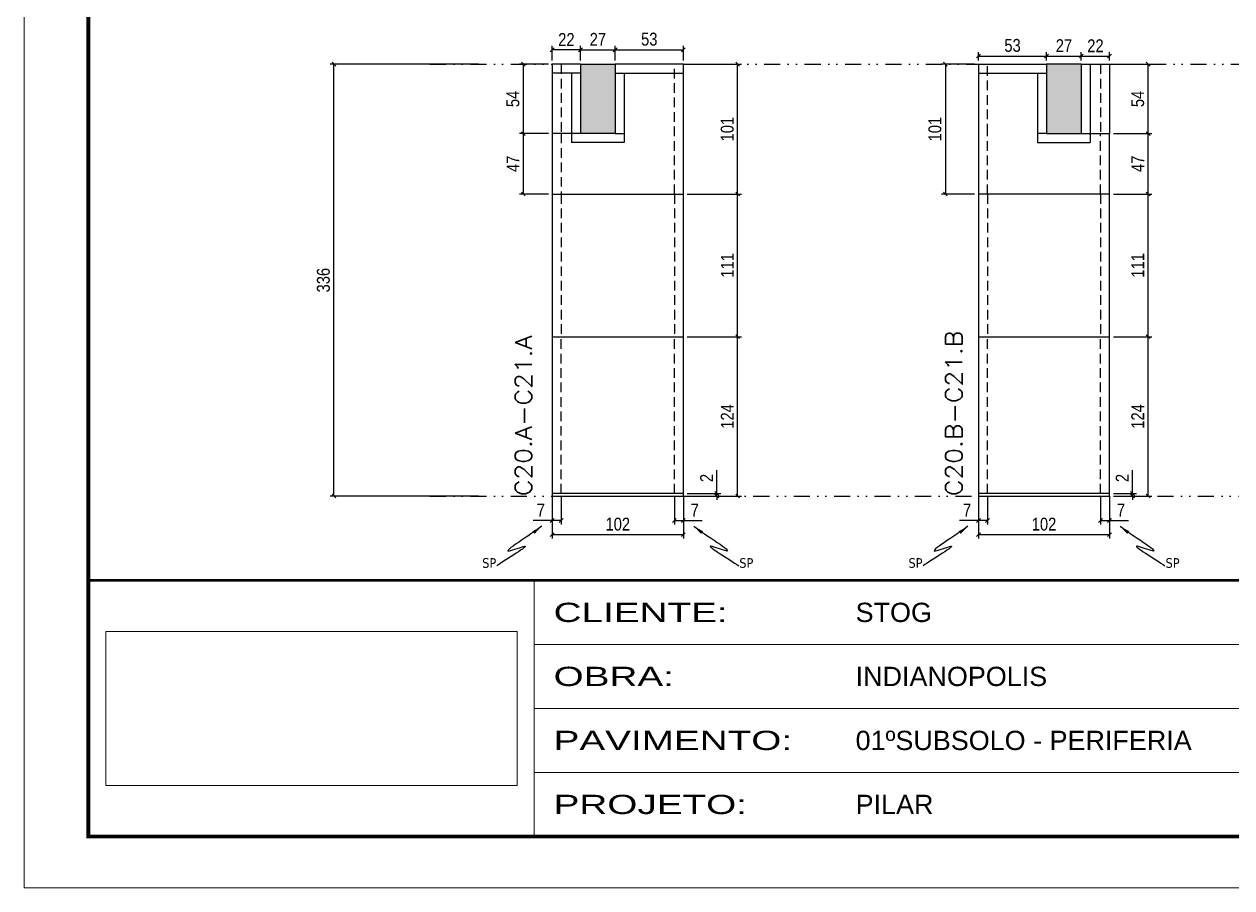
# Model space of a CAD drawing. Extents: x 71 to 6311, y -2991 to 2643.
# Drawn here: x 71 to 1011, y -1841 to -1169 of the extents above; entities that cross this region are included whole.
import ezdxf
from ezdxf.enums import TextEntityAlignment as Align

# ---------------------------------------------------------------- set-up
doc = ezdxf.new("R2010")
doc.units = 0
for name, pattern in [('CONTINUO', [0]), ('DIVIDE2', [0.625, 0.25, -0.125, 0, -0.125, 0, -0.125]), ('HIDDEN', [0.375, 0.25, -0.125])]:
    doc.linetypes.add(name, pattern=pattern)
for name, color, linetype in [('00 - FELIPE', 2, 'Continuous'), ('COTA', 241, 'Continuous'), ('Nível', 160, 'Continuous'), ('Painéis', 200, 'Continuous'), ('SARR_2.2x7', 40, 'Continuous'), ('TEXTO', 3, 'Continuous')]:
    doc.layers.add(name, color=color, linetype=linetype)
doc.layers.add('Folhas', color=255, linetype='Continuous', lineweight=9)
doc.layers.add('Texto Seção', color=7, linetype='Continuous', lineweight=15)
doc.styles.add('ARIAL', font='arial.ttf')
doc.styles.add('COTA TECNICA', font='techl___.ttf', dxfattribs={"height": 10})
doc.styles.add('COTA TECNICA-50', font='techl___.ttf', dxfattribs={"height": 10})
doc.styles.add('REGUA-120', font='ROMANS.shx', dxfattribs={"height": 15})
doc.styles.get("Standard").update_dxf_attribs({"font": 'arial.ttf'})
doc.styles.add('Tecnologia', font='')
doc.styles.get('Tecnologia').set_extended_font_data('Forgotten Futurist')
doc.dimstyles.new('COTA PAINEL-50', dxfattribs={"dimtxt": 10, "dimasz": 3, "dimexe": 3, "dimexo": 3, "dimgap": 3, "dimtad": 1, "dimdec": 1, "dimzin": 9, "dimdsep": 46, "dimtxsty": 'COTA TECNICA-50', "dimblk1": 'OBLIQUE', "dimblk2": 'OBLIQUE', "dimsah": 1, "dimcen": 0.9, "dimclrd": 4, "dimclre": 4, "dimclrt": 240, "dimadec": 1, "dimazin": 3, "dimtfac": 1, "dimtdec": 1, "dimtmove": 0, "dimatfit": 3, "dimfxl": 1, "dimtolj": 1, "dimtzin": 12, "dimarcsym": 0})
doc.dimstyles.new('PAINEL', dxfattribs={"dimtxt": 10, "dimasz": 3, "dimexe": 3, "dimexo": 3, "dimgap": 3, "dimtad": 1, "dimdec": 1, "dimzin": 12, "dimdsep": 46, "dimtxsty": 'COTA TECNICA', "dimblk1": 'OBLIQUE', "dimblk2": 'OBLIQUE', "dimsah": 1, "dimcen": 0.9, "dimclrd": 4, "dimclre": 4, "dimclrt": 240, "dimadec": 1, "dimazin": 3, "dimtfac": 1, "dimtdec": 1, "dimtmove": 0, "dimatfit": 3, "dimfxl": 1, "dimtolj": 1, "dimtzin": 12, "dimarcsym": 0})
doc.dimstyles.new('PAINEL-NOVA', dxfattribs={"dimtxt": 10, "dimasz": 3, "dimexe": 3, "dimexo": 3, "dimgap": 3, "dimtad": 1, "dimdec": 1, "dimzin": 12, "dimdsep": 46, "dimtxsty": 'COTA TECNICA', "dimblk1": 'OBLIQUE', "dimblk2": 'OBLIQUE', "dimsah": 1, "dimcen": 0.9, "dimclrd": 4, "dimclre": 4, "dimclrt": 240, "dimadec": 1, "dimazin": 3, "dimtfac": 1, "dimtdec": 1, "dimtix": 1, "dimtmove": 0, "dimatfit": 3, "dimfxl": 1, "dimtolj": 1, "dimtzin": 12, "dimarcsym": 0})
doc.dimstyles.get("Standard").update_dxf_attribs({"dimtxt": 0.18, "dimasz": 0.18, "dimexe": 0.18, "dimexo": 0.0625, "dimgap": 0.09, "dimtad": 0, "dimtih": 1, "dimtoh": 1, "dimdec": 4, "dimzin": 0, "dimdsep": 46, "dimtxsty": 'Standard', "dimcen": 0.09, "dimadec": 0, "dimazin": 0, "dimtfac": 1, "dimtdec": 4, "dimtofl": 0, "dimtmove": 0, "dimatfit": 3, "dimfxl": 1, "dimtolj": 1, "dimtzin": 0, "dimarcsym": 0})
picture_1 = doc.add_image_def('image1.jpg', size_in_pixel=(1600, 599))

# ---------------------------------------------------------------- blocks, each defined once
blk = doc.blocks.new('9999999999')
at = {"color": 30, "linetype": 'CONTINUO'}
for p, q in [((396.92, 40), (396.92, 239.24)), ((396.92, 189.43), (1455.46, 189.43)), ((396.92, 139.62), (1455.46, 139.62)), ((396.92, 89.81), (1330.41, 89.81))]:
    blk.add_line(p, q, dxfattribs=at)
at = {"color": 30, "linetype": 'CONTINUO', "const_width": 2}
blk.add_lwpolyline([(1455.46, 97.01), (1455.46, 239.24), (50, 239.24), (50, 40), (1396.18, 40)], dxfattribs=at)
at = {"layer": 'Folhas'}
blk.add_lwpolyline([(0, 0), (1485, 0), (1485, 1050), (0, 1050)], close=True, dxfattribs=at)
at = {"layer": 'Folhas', "color": 30, "const_width": 3}
blk.add_lwpolyline([(1396.18, 1010), (50, 1010), (50, 40), (1396.18, 40)], dxfattribs=at)
at = {"layer": 'TEXTO', "color": 7, "style": 'Tecnologia', "width": 1.5}
for s, p in [('CLIENTE:', (411.92, 214.34)), ('OBRA:', (411.92, 164.53)), ('PAVIMENTO:', (411.92, 114.72)), ('PROJETO:', (411.92, 64.91))]:
    blk.add_text(s, height=15, dxfattribs=at).set_placement(p, align=Align.MIDDLE_LEFT)
at = {"layer": 'TEXTO', "color": 7, "linetype": 'Continuous', "ltscale": 5, "style": 'ARIAL'}
for s, p in [('STOG', (646.92, 214.34)), ('INDIANOPOLIS', (646.92, 164.53)), ('01ºSUBSOLO - PERIFERIA', (646.92, 114.72)), ('PILAR', (646.92, 64.91))]:
    blk.add_text(s, height=15, dxfattribs=at).set_placement(p, align=Align.MIDDLE_LEFT)
image = blk.add_image(picture_1, insert=(63.46, 79.72), size_in_units=(320, 119.8))
image.dxf.flags = 7
blk = doc.blocks.new('_Oblique')
at = {"color": 0, "linetype": 'ByBlock', "lineweight": -2}
blk.add_line((-0.5, -0.5), (0.5, 0.5), dxfattribs=at)
blk = doc.blocks.new('*D220')
at = {"layer": 'COTA', "color": 4, "linetype": 'Continuous', "lineweight": -2, "ltscale": 30, "transparency": 16777216}
for p, q in [((425.07, -1200.65), (309.54, -1200.65)), ((312.54, -1536.65), (312.54, -1200.65)), ((425.07, -1536.65), (309.54, -1536.65))]:
    blk.add_line(p, q, dxfattribs=at)
at = {"layer": 'Defpoints', "color": 0, "linetype": 'Continuous', "ltscale": 30, "transparency": 16777216}
for p in [(312.54, -1200.65), (428.07, -1200.65), (428.07, -1536.65)]:
    blk.add_point(p, dxfattribs=at)
at = {"layer": 'COTA', "color": 4, "linetype": 'Continuous', "lineweight": -2, "ltscale": 30, "transparency": 16777216, "xscale": 3, "yscale": 3, "zscale": 3}
for p, rotation in [((312.54, -1200.65), 90), ((312.54, -1536.65), 270)]:
    blk.add_blockref('_Oblique', p, dxfattribs=dict(at, rotation=rotation))
at = {"layer": 'COTA', "color": 240, "linetype": 'Continuous', "ltscale": 30, "transparency": 16777216, "insert": (304.32, -1368.65), "char_height": 10, "attachment_point": 5, "rotation": 90, "style": 'COTA TECNICA'}
blk.add_mtext('\\A1;336', dxfattribs=at)
blk = doc.blocks.new('*D225')
at = {"layer": 'COTA', "color": 4, "linetype": 'Continuous', "lineweight": -2, "ltscale": 30, "transparency": 16777216}
for p, q in [((610.43, -1534.65), (610.43, -1516.54)), ((587.34, -1534.65), (613.43, -1534.65)), ((587.34, -1536.65), (613.43, -1536.65)), ((610.43, -1536.65), (610.43, -1534.65)), ((610.43, -1536.65), (610.43, -1539.65))]:
    blk.add_line(p, q, dxfattribs=at)
at = {"layer": 'Defpoints', "color": 0, "linetype": 'Continuous', "ltscale": 30, "transparency": 16777216}
for p in [(584.34, -1534.65), (584.34, -1536.65), (610.43, -1534.65)]:
    blk.add_point(p, dxfattribs=at)
at = {"layer": 'COTA', "color": 4, "linetype": 'Continuous', "lineweight": -2, "ltscale": 30, "transparency": 16777216, "xscale": 3, "yscale": 3, "zscale": 3}
for p, rotation in [((610.43, -1534.65), 270), ((610.43, -1536.65), 90)]:
    blk.add_blockref('_Oblique', p, dxfattribs=dict(at, rotation=rotation))
at = {"layer": 'COTA', "color": 240, "linetype": 'Continuous', "ltscale": 30, "transparency": 16777216, "insert": (602.43, -1522.6), "char_height": 10, "attachment_point": 5, "rotation": 90, "style": 'COTA TECNICA'}
blk.add_mtext('\\A1;2', dxfattribs=at)
blk = doc.blocks.new('*D226')
at = {"layer": 'COTA', "color": 4, "linetype": 'Continuous', "lineweight": -2, "ltscale": 30, "transparency": 16777216}
for p, q in [((587.34, -1301.65), (629.61, -1301.65)), ((626.61, -1412.65), (626.61, -1301.65)), ((587.34, -1412.65), (629.61, -1412.65))]:
    blk.add_line(p, q, dxfattribs=at)
at = {"layer": 'Defpoints', "color": 0, "linetype": 'Continuous', "ltscale": 30, "transparency": 16777216}
for p in [(584.34, -1301.65), (626.61, -1301.65), (584.34, -1412.65)]:
    blk.add_point(p, dxfattribs=at)
at = {"layer": 'COTA', "color": 4, "linetype": 'Continuous', "lineweight": -2, "ltscale": 30, "transparency": 16777216, "xscale": 3, "yscale": 3, "zscale": 3}
for p, rotation in [((626.61, -1301.65), 90), ((626.61, -1412.65), 270)]:
    blk.add_blockref('_Oblique', p, dxfattribs=dict(at, rotation=rotation))
at = {"layer": 'COTA', "color": 240, "linetype": 'Continuous', "ltscale": 30, "transparency": 16777216, "insert": (618.55, -1357.15), "char_height": 10, "attachment_point": 5, "rotation": 90, "style": 'COTA TECNICA'}
blk.add_mtext('\\A1;111', dxfattribs=at)
blk = doc.blocks.new('*D227')
at = {"layer": 'COTA', "color": 4, "linetype": 'Continuous', "lineweight": -2, "ltscale": 30, "transparency": 16777216}
for p, q in [((587.34, -1200.65), (629.61, -1200.65)), ((626.61, -1301.65), (626.61, -1200.65)), ((587.34, -1301.65), (629.61, -1301.65))]:
    blk.add_line(p, q, dxfattribs=at)
at = {"layer": 'Defpoints', "color": 0, "linetype": 'Continuous', "ltscale": 30, "transparency": 16777216}
for p in [(584.34, -1200.65), (626.61, -1200.65), (584.34, -1301.65)]:
    blk.add_point(p, dxfattribs=at)
at = {"layer": 'COTA', "color": 4, "linetype": 'Continuous', "lineweight": -2, "ltscale": 30, "transparency": 16777216, "xscale": 3, "yscale": 3, "zscale": 3}
for p, rotation in [((626.61, -1200.65), 90), ((626.61, -1301.65), 270)]:
    blk.add_blockref('_Oblique', p, dxfattribs=dict(at, rotation=rotation))
at = {"layer": 'COTA', "color": 240, "linetype": 'Continuous', "ltscale": 30, "transparency": 16777216, "insert": (618.51, -1251.15), "char_height": 10, "attachment_point": 5, "rotation": 90, "style": 'COTA TECNICA'}
blk.add_mtext('\\A1;101', dxfattribs=at)
blk = doc.blocks.new('*D228')
at = {"layer": 'COTA', "color": 4, "linetype": 'Continuous', "lineweight": -2, "ltscale": 30, "transparency": 16777216}
for p, q in [((587.34, -1412.65), (629.61, -1412.65)), ((626.61, -1536.65), (626.61, -1412.65)), ((587.34, -1536.65), (629.61, -1536.65))]:
    blk.add_line(p, q, dxfattribs=at)
at = {"layer": 'Defpoints', "color": 0, "linetype": 'Continuous', "ltscale": 30, "transparency": 16777216}
for p in [(584.34, -1412.65), (626.61, -1412.65), (584.34, -1536.65)]:
    blk.add_point(p, dxfattribs=at)
at = {"layer": 'COTA', "color": 4, "linetype": 'Continuous', "lineweight": -2, "ltscale": 30, "transparency": 16777216, "xscale": 3, "yscale": 3, "zscale": 3}
for p, rotation in [((626.61, -1412.65), 90), ((626.61, -1536.65), 270)]:
    blk.add_blockref('_Oblique', p, dxfattribs=dict(at, rotation=rotation))
at = {"layer": 'COTA', "color": 240, "linetype": 'Continuous', "ltscale": 30, "transparency": 16777216, "insert": (618.54, -1474.65), "char_height": 10, "attachment_point": 5, "rotation": 90, "style": 'COTA TECNICA'}
blk.add_mtext('\\A1;124', dxfattribs=at)
blk = doc.blocks.new('*D229')
at = {"layer": 'COTA', "color": 4, "linetype": 'Continuous', "lineweight": -2, "ltscale": 30, "transparency": 16777216}
for p, q in [((482.34, -1539.65), (482.34, -1569.65)), ((584.34, -1539.65), (584.34, -1569.65)), ((482.34, -1566.65), (584.34, -1566.65))]:
    blk.add_line(p, q, dxfattribs=at)
at = {"layer": 'Defpoints', "color": 0, "linetype": 'Continuous', "ltscale": 30, "transparency": 16777216}
for p in [(482.34, -1536.65), (584.34, -1536.65), (584.34, -1566.65)]:
    blk.add_point(p, dxfattribs=at)
at = {"layer": 'COTA', "color": 4, "linetype": 'Continuous', "lineweight": -2, "ltscale": 30, "transparency": 16777216, "xscale": 3, "yscale": 3, "zscale": 3, "rotation": 180}
blk.add_blockref('_Oblique', (482.34, -1566.65), dxfattribs=at)
at = {"layer": 'COTA', "color": 4, "linetype": 'Continuous', "lineweight": -2, "ltscale": 30, "transparency": 16777216, "xscale": 3, "yscale": 3, "zscale": 3}
blk.add_blockref('_Oblique', (584.34, -1566.65), dxfattribs=at)
at = {"layer": 'COTA', "color": 240, "linetype": 'Continuous', "ltscale": 30, "transparency": 16777216, "insert": (533.34, -1558.55), "char_height": 10, "attachment_point": 5, "style": 'COTA TECNICA'}
blk.add_mtext('\\A1;102', dxfattribs=at)
blk = doc.blocks.new('*D149')
at = {"layer": 'COTA', "color": 4, "linetype": 'ByBlock', "lineweight": -2, "transparency": 16777216}
for p, q in [((4967.62, 7361.82), (4967.62, 7339.8)), ((4974.62, 7361.82), (4974.62, 7339.8)), ((4967.62, 7342.8), (4952.89, 7342.8)), ((4974.62, 7342.8), (4967.62, 7342.8))]:
    blk.add_line(p, q, dxfattribs=at)
at = {"layer": 'Defpoints', "color": 0, "linetype": 'ByBlock', "transparency": 16777216}
for p in [(4967.62, 7364.82), (4974.62, 7364.82), (4967.62, 7342.8)]:
    blk.add_point(p, dxfattribs=at)
at = {"layer": 'COTA', "color": 4, "linetype": 'ByBlock', "lineweight": -2, "transparency": 16777216, "xscale": 3, "yscale": 3, "zscale": 3, "rotation": 180}
blk.add_blockref('_Oblique', (4967.62, 7342.8), dxfattribs=at)
at = {"layer": 'COTA', "color": 4, "linetype": 'ByBlock', "lineweight": -2, "transparency": 16777216, "xscale": 3, "yscale": 3, "zscale": 3}
blk.add_blockref('_Oblique', (4974.62, 7342.8), dxfattribs=at)
at = {"layer": 'COTA', "color": 240, "linetype": 'ByBlock', "transparency": 16777216, "insert": (4958.75, 7350.87), "char_height": 10, "attachment_point": 5, "style": 'COTA TECNICA'}
blk.add_mtext('\\A1;7', dxfattribs=at)
blk = doc.blocks.new('*D151')
at = {"layer": 'COTA', "color": 4, "linetype": 'ByBlock', "lineweight": -2, "transparency": 16777216}
for p, q in [((131596.05, 29930.75), (131596.05, 29908.67)), ((131603.05, 29930.68), (131603.05, 29908.67)), ((131596.05, 29911.67), (131603.05, 29911.67)), ((131603.05, 29911.67), (131617.78, 29911.67))]:
    blk.add_line(p, q, dxfattribs=at)
at = {"layer": 'Defpoints', "color": 0, "linetype": 'ByBlock', "transparency": 16777216}
for p in [(131596.05, 29933.75), (131603.05, 29933.68), (131603.05, 29911.67)]:
    blk.add_point(p, dxfattribs=at)
at = {"layer": 'COTA', "color": 4, "linetype": 'ByBlock', "lineweight": -2, "transparency": 16777216, "xscale": 3, "yscale": 3, "zscale": 3, "rotation": 180}
blk.add_blockref('_Oblique', (131596.05, 29911.67), dxfattribs=at)
at = {"layer": 'COTA', "color": 4, "linetype": 'ByBlock', "lineweight": -2, "transparency": 16777216, "xscale": 3, "yscale": 3, "zscale": 3}
blk.add_blockref('_Oblique', (131603.05, 29911.67), dxfattribs=at)
at = {"layer": 'COTA', "color": 240, "linetype": 'ByBlock', "transparency": 16777216, "insert": (131611.91, 29919.74), "char_height": 10, "attachment_point": 5, "style": 'COTA TECNICA'}
blk.add_mtext('\\A1;7', dxfattribs=at)
blk = doc.blocks.new('*D230')
at = {"layer": 'COTA', "color": 4, "linetype": 'Continuous', "lineweight": -2, "ltscale": 30, "transparency": 16777216}
for p, q in [((933.8, -1534.65), (933.8, -1516.54)), ((918.97, -1534.65), (936.8, -1534.65)), ((918.97, -1536.65), (936.8, -1536.65)), ((933.8, -1536.65), (933.8, -1534.65)), ((933.8, -1536.65), (933.8, -1539.65))]:
    blk.add_line(p, q, dxfattribs=at)
at = {"layer": 'Defpoints', "color": 0, "linetype": 'Continuous', "ltscale": 30, "transparency": 16777216}
for p in [(915.97, -1534.65), (915.97, -1536.65), (933.8, -1534.65)]:
    blk.add_point(p, dxfattribs=at)
at = {"layer": 'COTA', "color": 4, "linetype": 'Continuous', "lineweight": -2, "ltscale": 30, "transparency": 16777216, "xscale": 3, "yscale": 3, "zscale": 3}
for p, rotation in [((933.8, -1534.65), 270), ((933.8, -1536.65), 90)]:
    blk.add_blockref('_Oblique', p, dxfattribs=dict(at, rotation=rotation))
at = {"layer": 'COTA', "color": 240, "linetype": 'Continuous', "ltscale": 30, "transparency": 16777216, "insert": (925.8, -1522.6), "char_height": 10, "attachment_point": 5, "rotation": 90, "style": 'COTA TECNICA'}
blk.add_mtext('\\A1;2', dxfattribs=at)
blk = doc.blocks.new('*D231')
at = {"layer": 'COTA', "color": 4, "linetype": 'Continuous', "lineweight": -2, "ltscale": 30, "transparency": 16777216}
for p, q in [((918.97, -1301.65), (948.97, -1301.65)), ((945.97, -1412.65), (945.97, -1301.65)), ((918.97, -1412.65), (948.97, -1412.65))]:
    blk.add_line(p, q, dxfattribs=at)
at = {"layer": 'Defpoints', "color": 0, "linetype": 'Continuous', "ltscale": 30, "transparency": 16777216}
for p in [(915.97, -1301.65), (945.97, -1301.65), (915.97, -1412.65)]:
    blk.add_point(p, dxfattribs=at)
at = {"layer": 'COTA', "color": 4, "linetype": 'Continuous', "lineweight": -2, "ltscale": 30, "transparency": 16777216, "xscale": 3, "yscale": 3, "zscale": 3}
for p, rotation in [((945.97, -1301.65), 90), ((945.97, -1412.65), 270)]:
    blk.add_blockref('_Oblique', p, dxfattribs=dict(at, rotation=rotation))
at = {"layer": 'COTA', "color": 240, "linetype": 'Continuous', "ltscale": 30, "transparency": 16777216, "insert": (937.91, -1357.15), "char_height": 10, "attachment_point": 5, "rotation": 90, "style": 'COTA TECNICA'}
blk.add_mtext('\\A1;111', dxfattribs=at)
blk = doc.blocks.new('*D232')
at = {"layer": 'COTA', "color": 4, "linetype": 'Continuous', "lineweight": -2, "ltscale": 30, "transparency": 16777216}
for p, q in [((918.97, -1200.65), (948.97, -1200.65)), ((945.97, -1254.65), (945.97, -1200.65)), ((918.97, -1254.65), (948.97, -1254.65))]:
    blk.add_line(p, q, dxfattribs=at)
at = {"layer": 'Defpoints', "color": 0, "linetype": 'Continuous', "ltscale": 30, "transparency": 16777216}
for p in [(915.97, -1200.65), (945.97, -1200.65), (915.97, -1254.65)]:
    blk.add_point(p, dxfattribs=at)
at = {"layer": 'COTA', "color": 4, "linetype": 'Continuous', "lineweight": -2, "ltscale": 30, "transparency": 16777216, "xscale": 3, "yscale": 3, "zscale": 3}
for p, rotation in [((945.97, -1200.65), 90), ((945.97, -1254.65), 270)]:
    blk.add_blockref('_Oblique', p, dxfattribs=dict(at, rotation=rotation))
at = {"layer": 'COTA', "color": 240, "linetype": 'Continuous', "ltscale": 30, "transparency": 16777216, "insert": (937.86, -1227.65), "char_height": 10, "attachment_point": 5, "rotation": 90, "style": 'COTA TECNICA'}
blk.add_mtext('\\A1;54', dxfattribs=at)
blk = doc.blocks.new('*D233')
at = {"layer": 'COTA', "color": 4, "linetype": 'Continuous', "lineweight": -2, "ltscale": 30, "transparency": 16777216}
for p, q in [((918.97, -1412.65), (948.97, -1412.65)), ((945.97, -1536.65), (945.97, -1412.65)), ((918.97, -1536.65), (948.97, -1536.65))]:
    blk.add_line(p, q, dxfattribs=at)
at = {"layer": 'Defpoints', "color": 0, "linetype": 'Continuous', "ltscale": 30, "transparency": 16777216}
for p in [(915.97, -1412.65), (945.97, -1412.65), (915.97, -1536.65)]:
    blk.add_point(p, dxfattribs=at)
at = {"layer": 'COTA', "color": 4, "linetype": 'Continuous', "lineweight": -2, "ltscale": 30, "transparency": 16777216, "xscale": 3, "yscale": 3, "zscale": 3}
for p, rotation in [((945.97, -1412.65), 90), ((945.97, -1536.65), 270)]:
    blk.add_blockref('_Oblique', p, dxfattribs=dict(at, rotation=rotation))
at = {"layer": 'COTA', "color": 240, "linetype": 'Continuous', "ltscale": 30, "transparency": 16777216, "insert": (937.9, -1474.65), "char_height": 10, "attachment_point": 5, "rotation": 90, "style": 'COTA TECNICA'}
blk.add_mtext('\\A1;124', dxfattribs=at)
blk = doc.blocks.new('*D234')
at = {"layer": 'COTA', "color": 4, "linetype": 'Continuous', "lineweight": -2, "ltscale": 30, "transparency": 16777216}
for p, q in [((813.97, -1539.65), (813.97, -1569.65)), ((915.97, -1539.65), (915.97, -1569.65)), ((813.97, -1566.65), (915.97, -1566.65))]:
    blk.add_line(p, q, dxfattribs=at)
at = {"layer": 'Defpoints', "color": 0, "linetype": 'Continuous', "ltscale": 30, "transparency": 16777216}
for p in [(813.97, -1536.65), (915.97, -1536.65), (915.97, -1566.65)]:
    blk.add_point(p, dxfattribs=at)
at = {"layer": 'COTA', "color": 4, "linetype": 'Continuous', "lineweight": -2, "ltscale": 30, "transparency": 16777216, "xscale": 3, "yscale": 3, "zscale": 3, "rotation": 180}
blk.add_blockref('_Oblique', (813.97, -1566.65), dxfattribs=at)
at = {"layer": 'COTA', "color": 4, "linetype": 'Continuous', "lineweight": -2, "ltscale": 30, "transparency": 16777216, "xscale": 3, "yscale": 3, "zscale": 3}
blk.add_blockref('_Oblique', (915.97, -1566.65), dxfattribs=at)
at = {"layer": 'COTA', "color": 240, "linetype": 'Continuous', "ltscale": 30, "transparency": 16777216, "insert": (864.97, -1558.55), "char_height": 10, "attachment_point": 5, "style": 'COTA TECNICA'}
blk.add_mtext('\\A1;102', dxfattribs=at)
blk = doc.blocks.new('*D404')
at = {"layer": '00 - FELIPE', "color": 4, "lineweight": -2, "transparency": 16777216}
for p, q in [((918.97, -1254.65), (948.97, -1254.65)), ((945.97, -1301.65), (945.97, -1254.65)), ((918.97, -1301.65), (948.97, -1301.65))]:
    blk.add_line(p, q, dxfattribs=at)
at = {"layer": 'Defpoints', "color": 0, "transparency": 16777216}
for p in [(915.97, -1254.65), (945.97, -1254.65), (915.97, -1301.65)]:
    blk.add_point(p, dxfattribs=at)
at = {"layer": '00 - FELIPE', "color": 4, "lineweight": -2, "transparency": 16777216, "xscale": 3, "yscale": 3, "zscale": 3}
for p, rotation in [((945.97, -1254.65), 90), ((945.97, -1301.65), 270)]:
    blk.add_blockref('_Oblique', p, dxfattribs=dict(at, rotation=rotation))
at = {"layer": '00 - FELIPE', "color": 240, "transparency": 16777216, "insert": (937.9, -1278.15), "char_height": 10, "attachment_point": 5, "rotation": 90, "style": 'COTA TECNICA'}
blk.add_mtext('\\A1;47', dxfattribs=at)
blk = doc.blocks.new('*D405')
at = {"layer": '00 - FELIPE', "color": 4, "lineweight": -2, "transparency": 16777216}
for p, q in [((504.34, -1197.65), (504.34, -1186.38)), ((504.34, -1189.38), (531.34, -1189.38)), ((531.34, -1197.65), (531.34, -1186.38))]:
    blk.add_line(p, q, dxfattribs=at)
at = {"layer": 'Defpoints', "color": 0, "transparency": 16777216}
for p in [(531.34, -1189.38), (504.34, -1200.65), (531.34, -1200.65)]:
    blk.add_point(p, dxfattribs=at)
at = {"layer": '00 - FELIPE', "color": 4, "lineweight": -2, "transparency": 16777216, "xscale": 3, "yscale": 3, "zscale": 3, "rotation": 180}
blk.add_blockref('_Oblique', (504.34, -1189.38), dxfattribs=at)
at = {"layer": '00 - FELIPE', "color": 4, "lineweight": -2, "transparency": 16777216, "xscale": 3, "yscale": 3, "zscale": 3}
blk.add_blockref('_Oblique', (531.34, -1189.38), dxfattribs=at)
at = {"layer": '00 - FELIPE', "color": 240, "transparency": 16777216, "insert": (517.84, -1181.31), "char_height": 10, "attachment_point": 5, "style": 'COTA TECNICA'}
blk.add_mtext('\\A1;27', dxfattribs=at)
blk = doc.blocks.new('*D406')
at = {"layer": '00 - FELIPE', "color": 4, "lineweight": -2, "transparency": 16777216}
for p, q in [((531.34, -1197.65), (531.34, -1186.38)), ((531.34, -1189.38), (584.34, -1189.38)), ((584.34, -1197.65), (584.34, -1186.38))]:
    blk.add_line(p, q, dxfattribs=at)
at = {"layer": 'Defpoints', "color": 0, "transparency": 16777216}
for p in [(584.34, -1189.38), (531.34, -1200.65), (584.34, -1200.65)]:
    blk.add_point(p, dxfattribs=at)
at = {"layer": '00 - FELIPE', "color": 4, "lineweight": -2, "transparency": 16777216, "xscale": 3, "yscale": 3, "zscale": 3, "rotation": 180}
blk.add_blockref('_Oblique', (531.34, -1189.38), dxfattribs=at)
at = {"layer": '00 - FELIPE', "color": 4, "lineweight": -2, "transparency": 16777216, "xscale": 3, "yscale": 3, "zscale": 3}
blk.add_blockref('_Oblique', (584.34, -1189.38), dxfattribs=at)
at = {"layer": '00 - FELIPE', "color": 240, "transparency": 16777216, "insert": (557.84, -1181.16), "char_height": 10, "attachment_point": 5, "style": 'COTA TECNICA'}
blk.add_mtext('\\A1;53', dxfattribs=at)
blk = doc.blocks.new('*D407')
at = {"layer": '00 - FELIPE', "color": 4, "lineweight": -2, "transparency": 16777216}
for p, q in [((813.97, -1197.65), (813.97, -1191.27)), ((866.97, -1197.65), (866.97, -1191.27)), ((813.97, -1194.27), (866.97, -1194.27))]:
    blk.add_line(p, q, dxfattribs=at)
at = {"layer": 'Defpoints', "color": 0, "transparency": 16777216}
for p in [(813.97, -1200.65), (866.97, -1194.27), (866.97, -1200.65)]:
    blk.add_point(p, dxfattribs=at)
at = {"layer": '00 - FELIPE', "color": 4, "lineweight": -2, "transparency": 16777216, "xscale": 3, "yscale": 3, "zscale": 3, "rotation": 180}
blk.add_blockref('_Oblique', (813.97, -1194.27), dxfattribs=at)
at = {"layer": '00 - FELIPE', "color": 4, "lineweight": -2, "transparency": 16777216, "xscale": 3, "yscale": 3, "zscale": 3}
blk.add_blockref('_Oblique', (866.97, -1194.27), dxfattribs=at)
at = {"layer": '00 - FELIPE', "color": 240, "transparency": 16777216, "insert": (840.47, -1186.05), "char_height": 10, "attachment_point": 5, "style": 'COTA TECNICA'}
blk.add_mtext('\\A1;53', dxfattribs=at)
blk = doc.blocks.new('*D408')
at = {"layer": '00 - FELIPE', "color": 4, "lineweight": -2, "transparency": 16777216}
for p, q in [((866.97, -1197.65), (866.97, -1191.27)), ((893.97, -1197.65), (893.97, -1191.27)), ((866.97, -1194.27), (893.97, -1194.27))]:
    blk.add_line(p, q, dxfattribs=at)
at = {"layer": 'Defpoints', "color": 0, "transparency": 16777216}
for p in [(866.97, -1200.65), (893.97, -1194.27), (893.97, -1200.65)]:
    blk.add_point(p, dxfattribs=at)
at = {"layer": '00 - FELIPE', "color": 4, "lineweight": -2, "transparency": 16777216, "xscale": 3, "yscale": 3, "zscale": 3, "rotation": 180}
blk.add_blockref('_Oblique', (866.97, -1194.27), dxfattribs=at)
at = {"layer": '00 - FELIPE', "color": 4, "lineweight": -2, "transparency": 16777216, "xscale": 3, "yscale": 3, "zscale": 3}
blk.add_blockref('_Oblique', (893.97, -1194.27), dxfattribs=at)
at = {"layer": '00 - FELIPE', "color": 240, "transparency": 16777216, "insert": (880.47, -1186.2), "char_height": 10, "attachment_point": 5, "style": 'COTA TECNICA'}
blk.add_mtext('\\A1;27', dxfattribs=at)
blk = doc.blocks.new('*D484')
at = {"layer": 'COTA', "color": 4, "lineweight": -2, "transparency": 16777216}
for p, q in [((482.34, -1197.65), (482.34, -1186.38)), ((504.34, -1189.38), (482.34, -1189.38)), ((504.34, -1197.65), (504.34, -1186.38))]:
    blk.add_line(p, q, dxfattribs=at)
at = {"layer": 'Defpoints', "color": 0, "transparency": 16777216}
for p in [(482.34, -1189.38), (482.34, -1200.65), (504.34, -1200.65)]:
    blk.add_point(p, dxfattribs=at)
at = {"layer": 'COTA', "color": 4, "lineweight": -2, "transparency": 16777216, "xscale": 3, "yscale": 3, "zscale": 3, "rotation": 180}
blk.add_blockref('_Oblique', (482.34, -1189.38), dxfattribs=at)
at = {"layer": 'COTA', "color": 4, "lineweight": -2, "transparency": 16777216, "xscale": 3, "yscale": 3, "zscale": 3}
blk.add_blockref('_Oblique', (504.34, -1189.38), dxfattribs=at)
at = {"layer": 'COTA', "color": 240, "transparency": 16777216, "insert": (493.34, -1181.38), "char_height": 10, "attachment_point": 5, "style": 'COTA TECNICA-50'}
blk.add_mtext('\\A1;22', dxfattribs=at)
blk = doc.blocks.new('*D485')
at = {"layer": 'COTA', "color": 4, "lineweight": -2, "transparency": 16777216}
for p, q in [((479.34, -1254.65), (456.86, -1254.65)), ((459.86, -1301.65), (459.86, -1254.65)), ((479.34, -1301.65), (456.86, -1301.65))]:
    blk.add_line(p, q, dxfattribs=at)
at = {"layer": 'Defpoints', "color": 0, "transparency": 16777216}
for p in [(459.86, -1254.65), (482.34, -1254.65), (482.34, -1301.65)]:
    blk.add_point(p, dxfattribs=at)
at = {"layer": 'COTA', "color": 4, "lineweight": -2, "transparency": 16777216, "xscale": 3, "yscale": 3, "zscale": 3}
for p, rotation in [((459.86, -1254.65), 90), ((459.86, -1301.65), 270)]:
    blk.add_blockref('_Oblique', p, dxfattribs=dict(at, rotation=rotation))
at = {"layer": 'COTA', "color": 240, "transparency": 16777216, "insert": (451.79, -1278.15), "char_height": 10, "attachment_point": 5, "rotation": 90, "style": 'COTA TECNICA-50'}
blk.add_mtext('\\A1;47', dxfattribs=at)
blk = doc.blocks.new('*D486')
at = {"layer": 'COTA', "color": 4, "lineweight": -2, "transparency": 16777216}
for p, q in [((479.34, -1200.65), (456.86, -1200.65)), ((459.86, -1254.65), (459.86, -1200.65)), ((479.34, -1254.65), (456.86, -1254.65))]:
    blk.add_line(p, q, dxfattribs=at)
at = {"layer": 'Defpoints', "color": 0, "transparency": 16777216}
for p in [(459.86, -1200.65), (482.34, -1200.65), (482.34, -1254.65)]:
    blk.add_point(p, dxfattribs=at)
at = {"layer": 'COTA', "color": 4, "lineweight": -2, "transparency": 16777216, "xscale": 3, "yscale": 3, "zscale": 3}
for p, rotation in [((459.86, -1200.65), 90), ((459.86, -1254.65), 270)]:
    blk.add_blockref('_Oblique', p, dxfattribs=dict(at, rotation=rotation))
at = {"layer": 'COTA', "color": 240, "transparency": 16777216, "insert": (451.75, -1227.65), "char_height": 10, "attachment_point": 5, "rotation": 90, "style": 'COTA TECNICA-50'}
blk.add_mtext('\\A1;54', dxfattribs=at)
blk = doc.blocks.new('*D487')
at = {"layer": 'COTA', "color": 4, "lineweight": -2, "transparency": 16777216}
for p, q in [((893.97, -1197.65), (893.97, -1191.27)), ((915.97, -1197.65), (915.97, -1191.27)), ((893.97, -1194.27), (915.97, -1194.27))]:
    blk.add_line(p, q, dxfattribs=at)
at = {"layer": 'Defpoints', "color": 0, "transparency": 16777216}
for p in [(893.97, -1200.65), (915.97, -1194.27), (915.97, -1200.65)]:
    blk.add_point(p, dxfattribs=at)
at = {"layer": 'COTA', "color": 4, "lineweight": -2, "transparency": 16777216, "xscale": 3, "yscale": 3, "zscale": 3, "rotation": 180}
blk.add_blockref('_Oblique', (893.97, -1194.27), dxfattribs=at)
at = {"layer": 'COTA', "color": 4, "lineweight": -2, "transparency": 16777216, "xscale": 3, "yscale": 3, "zscale": 3}
blk.add_blockref('_Oblique', (915.97, -1194.27), dxfattribs=at)
at = {"layer": 'COTA', "color": 240, "transparency": 16777216, "insert": (904.97, -1186.27), "char_height": 10, "attachment_point": 5, "style": 'COTA TECNICA-50'}
blk.add_mtext('\\A1;22', dxfattribs=at)
blk = doc.blocks.new('*D488')
at = {"layer": 'COTA', "color": 4, "lineweight": -2, "transparency": 16777216}
for p, q in [((810.97, -1200.65), (785.23, -1200.65)), ((788.23, -1200.65), (788.23, -1301.65)), ((810.97, -1301.65), (785.23, -1301.65))]:
    blk.add_line(p, q, dxfattribs=at)
at = {"layer": 'Defpoints', "color": 0, "transparency": 16777216}
for p in [(813.97, -1200.65), (788.23, -1301.65), (813.97, -1301.65)]:
    blk.add_point(p, dxfattribs=at)
at = {"layer": 'COTA', "color": 4, "lineweight": -2, "transparency": 16777216, "xscale": 3, "yscale": 3, "zscale": 3}
for p, rotation in [((788.23, -1200.65), 90), ((788.23, -1301.65), 270)]:
    blk.add_blockref('_Oblique', p, dxfattribs=dict(at, rotation=rotation))
at = {"layer": 'COTA', "color": 240, "transparency": 16777216, "insert": (780.12, -1251.15), "char_height": 10, "attachment_point": 5, "rotation": 90, "style": 'COTA TECNICA-50'}
blk.add_mtext('\\A1;101', dxfattribs=at)
blk = doc.blocks.new('SLIPTEE')
at = {"layer": 'TEXTO', "color": 0, "insert": (-49.02, -55.13), "char_height": 7.5, "attachment_point": 5}
blk.add_mtext('\\fTahoma|b0|i0|c0|p34;\\C4;SP', dxfattribs=at)
at = {"layer": 'COTA', "linetype": 'ByBlock'}
dim = blk.add_linear_dim(base=(0, -22.02), p1=(7, 0), p2=(0, 0), dimstyle='PAINEL-NOVA', override={"dimarcsym": 1}, dxfattribs=at)
dim.commit()
dim.dimension.update_dxf_attribs({"geometry": '*D149', "text_midpoint": (-8.87, -13.94), "insert": (-4967.62, -7364.82)})
at = {"layer": 'COTA', "path_type": 1}
blk.add_leader([(-8.21, -26.55), (-33.31, -45.71), (-21.61, -42.03), (-43.08, -57.3)], dimstyle='Standard', override={"dimasz": 8}, dxfattribs=at)
blk = doc.blocks.new('sliptD')
at = {"layer": 'TEXTO', "color": 0, "insert": (49.02, -55.13), "char_height": 7.5, "attachment_point": 5}
blk.add_mtext('\\fTahoma|b0|i0|c0|p34;\\C4;SP', dxfattribs=at)
at = {"layer": 'COTA', "linetype": 'ByBlock'}
dim = blk.add_linear_dim(base=(0, -22.02), p1=(-7, 0.07), p2=(0, 0), dimstyle='PAINEL-NOVA', override={"dimarcsym": 1}, dxfattribs=at)
dim.commit()
dim.dimension.update_dxf_attribs({"geometry": '*D151', "text_midpoint": (8.87, -13.94), "insert": (-131603.05, -29933.68)})
at = {"layer": 'COTA', "path_type": 1}
blk.add_leader([(8.21, -26.55), (33.31, -45.71), (21.61, -42.03), (43.08, -57.3)], dimstyle='Standard', override={"dimasz": 8}, dxfattribs=at)
blk = doc.blocks.new('SLIPTDD')
at = {"layer": 'COTA', "linetype": 'ByBlock'}
blk.add_blockref('sliptD', (0, 0), dxfattribs=at)

msp = doc.modelspace()

# ---------------------------------------------------------------- hatches: boundary and pattern name
at = {"layer": 'COTA', "linetype": 'Continuous', "ltscale": 30}
h = msp.add_hatch(dxfattribs=at)
h.set_pattern_fill('AR-CONC', color=256, scale=0.05, angle=1)
h.set_pattern_definition([(51, (-6622.8276, -14778.15), (9.121755, -0.637855), [0.9525, -10.4775]), (356, (-6622.828, -14778.15), (-1.928623, 9.520633), [0.762, -8.382029]), (101.451445, (-6622.067, -14778.203), (7.193132, 8.882778), [0.8095004, -8.904512]), (47.1842, (-6622.872, -14775.61), (13.588575, -1.865247), [1.42875, -15.71625]), (97.63556, (-6621.74, -14775.766), (11.65249, 12.576586), [1.214251, -13.35678]), (352.18415, (-6622.872, -14775.61), (11.65249, 12.576586), [1.142998, -12.572987]), (22, (-6621.591, -14776.223), (7.6688037, -4.9801793), [0.9525, -10.4775]), (327, (-6621.591, -14776.223), (2.9289046, 9.2619254), [0.762, -8.382]), (72.451445, (-6620.952, -14776.638), (10.5977083, 4.281746), [0.8095004, -8.904497]), (38.5, (-6622.8276, -14778.1498), (0.0806222, 4.2298032), [0, -8.2804, 0, -8.509, 0, -8.41375]), (8.5, (-6622.8276, -14778.15), (3.2530547, 5.066574), [0, -4.8514, 0, -8.0899, 0, -3.20675]), (328.5, (-6625.6593, -14778.1992), (6.7834962, -0.1680745), [0, -3.175, 0, -9.906, 0, -13.1445]), (318.5, (-6626.929, -14778.2214), (7.3831434, 1.4003915), [0, -4.1275, 0, -6.5786, 0, -9.3345])])
h.paths.add_polyline_path([(531.342, -1200.651), (504.342, -1200.651), (504.342, -1254.651), (531.342, -1254.651)])
h.paths.add_polyline_path([(893.97, -1200.651), (866.97, -1200.651), (866.97, -1254.651), (893.97, -1254.651)])

# ---------------------------------------------------------------- linework, layer by layer
msp.add_line((504.342, -1200.651), (531.342, -1200.651), dxfattribs=at)
at = {"layer": 'COTA'}
for p, q in [((497.342, -1254.651), (497.342, -1261.651)), ((531.342, -1254.651), (538.342, -1254.651)), ((538.342, -1254.651), (538.342, -1261.651)), ((866.97, -1254.651), (859.97, -1254.651)), ((859.97, -1254.651), (859.97, -1261.651)), ((900.97, -1254.651), (900.97, -1261.651))]:
    msp.add_line(p, q, dxfattribs=at)
at = {"layer": 'COTA', "linetype": 'Continuous', "ltscale": 30}
msp.add_lwpolyline([(893.97, -1200.651), (866.97, -1200.651)], dxfattribs=at)
at = {"layer": 'Nível', "color": 4, "linetype": 'DIVIDE2', "ltscale": 50}
for p, q in [((387.17, -1200.651), (482.342, -1200.651)), ((584.342, -1200.651), (813.97, -1200.651)), ((915.97, -1200.651), (1524.55, -1200.651)), ((387.17, -1536.651), (1524.55, -1536.651))]:
    msp.add_line(p, q, dxfattribs=at)
at = {"layer": 'Painéis', "linetype": 'Continuous', "ltscale": 30}
for p, q in [((482.342, -1200.651), (482.342, -1254.651)), ((504.342, -1200.651), (482.342, -1200.651)), ((504.342, -1200.651), (504.342, -1254.651)), ((584.342, -1200.651), (531.342, -1200.651)), ((531.342, -1200.651), (531.342, -1254.651)), ((584.342, -1536.651), (584.342, -1200.651)), ((813.97, -1200.651), (813.97, -1536.651)), ((813.97, -1200.651), (866.97, -1200.651)), ((866.97, -1200.651), (866.97, -1254.651)), ((893.97, -1200.651), (893.97, -1254.651)), ((893.97, -1200.651), (915.97, -1200.651)), ((915.97, -1200.651), (915.97, -1254.651)), ((531.342, -1254.651), (482.342, -1254.651)), ((482.342, -1254.651), (482.342, -1536.651)), ((866.97, -1254.651), (915.97, -1254.651)), ((915.97, -1536.651), (915.97, -1254.651))]:
    msp.add_line(p, q, dxfattribs=at)
for points in [[(482.342, -1301.651), (584.342, -1301.651)], [(915.97, -1301.651), (813.97, -1301.651)], [(482.342, -1412.651), (584.342, -1412.651)], [(813.97, -1412.651), (915.97, -1412.651)], [(584.342, -1534.651), (482.342, -1534.651)], [(482.342, -1536.651), (584.342, -1536.651)], [(915.97, -1534.651), (813.97, -1534.651)], [(813.97, -1536.651), (915.97, -1536.651)]]:
    msp.add_lwpolyline(points, dxfattribs=at)
at = {"layer": 'SARR_2.2x7', "linetype": 'HIDDEN', "ltscale": 30}
for p, q in [((489.342, -1200.651), (489.342, -1254.651)), ((577.342, -1301.651), (577.342, -1200.651)), ((820.97, -1254.651), (820.97, -1200.651)), ((908.97, -1200.651), (908.97, -1254.651)), ((489.342, -1254.651), (489.342, -1301.651)), ((820.97, -1301.651), (820.97, -1254.651)), ((908.97, -1301.651), (908.97, -1254.651)), ((489.342, -1301.651), (489.342, -1412.651)), ((577.342, -1301.651), (577.342, -1412.651)), ((820.97, -1301.651), (820.97, -1412.651)), ((908.97, -1301.651), (908.97, -1412.651)), ((489.342, -1534.651), (489.342, -1412.651)), ((577.342, -1534.651), (577.342, -1412.651)), ((820.97, -1534.651), (820.97, -1412.651)), ((908.97, -1534.651), (908.97, -1412.651))]:
    msp.add_line(p, q, dxfattribs=at)
at = {"layer": 'SARR_2.2x7', "linetype": 'Continuous', "ltscale": 30}
for p, q in [((900.97, -1200.651), (900.97, -1254.651)), ((504.342, -1207.651), (482.342, -1207.651)), ((497.342, -1207.651), (497.342, -1254.651)), ((531.342, -1207.651), (584.342, -1207.651)), ((538.342, -1207.651), (538.342, -1254.651)), ((813.97, -1207.651), (866.97, -1207.651)), ((859.97, -1207.651), (859.97, -1254.651)), ((538.342, -1261.651), (497.342, -1261.651)), ((859.97, -1261.651), (900.97, -1261.651))]:
    msp.add_line(p, q, dxfattribs=at)

# ---------------------------------------------------------------- block references
at = {"layer": 'COTA', "linetype": 'Continuous', "ltscale": 30}
for name, p in [('SLIPTEE', (482.342, -1533.651)), ('SLIPTDD', (584.342, -1533.651)), ('SLIPTEE', (813.97, -1533.651)), ('SLIPTDD', (915.97, -1533.651))]:
    msp.add_blockref(name, p, dxfattribs=at)
at = {"layer": 'Folhas'}
msp.add_blockref('9999999999', (71.471, -1841.496), dxfattribs=at)

# ---------------------------------------------------------------- texts
at = {"layer": 'Texto Seção', "style": 'REGUA-120', "width": 1.1}
for s, p in [('C20.A-C21.A', (466.421, -1536.651)), ('C20.B-C21.B', (801.305, -1536.651))]:
    msp.add_text(s, height=13, rotation=90, dxfattribs=at).set_placement(p)

# ---------------------------------------------------------------- dimensions: what is measured, and where the dimension line sits
at = {"layer": '00 - FELIPE'}
for base, p1, p2, picture, middle in [((531.342, -1189.383), (504.342, -1200.651), (531.342, -1200.651), '*D405', (517.842, -1181.309)), ((584.342, -1189.383), (531.342, -1200.651), (584.342, -1200.651), '*D406', (557.842, -1181.163)), ((866.97, -1194.269), (813.97, -1200.651), (866.97, -1200.651), '*D407', (840.47, -1186.05)), ((893.97, -1194.269), (866.97, -1200.651), (893.97, -1200.651), '*D408', (880.47, -1186.196))]:
    dim = msp.add_linear_dim(base=base, p1=p1, p2=p2, dimstyle='PAINEL', dxfattribs=at)
    dim.commit()
    dim.dimension.update_dxf_attribs({"geometry": picture, "text_midpoint": middle})
dim = msp.add_linear_dim(base=(945.97, -1254.651), p1=(915.97, -1301.651), p2=(915.97, -1254.651), angle=90, dimstyle='PAINEL', dxfattribs=at)
dim.commit()
dim.dimension.update_dxf_attribs({"geometry": '*D404', "text_midpoint": (937.897, -1278.151)})
at = {"layer": 'COTA'}
for base, p1, p2, picture, middle in [((482.342, -1189.383), (504.342, -1200.651), (482.342, -1200.651), '*D484', (493.342, -1181.383)), ((915.97, -1194.269), (893.97, -1200.651), (915.97, -1200.651), '*D487', (904.97, -1186.269))]:
    dim = msp.add_linear_dim(base=base, p1=p1, p2=p2, dimstyle='COTA PAINEL-50', dxfattribs=at)
    dim.commit()
    dim.dimension.update_dxf_attribs({"geometry": picture, "text_midpoint": middle})
at = {"layer": 'COTA', "linetype": 'Continuous', "ltscale": 30}
for base, p1, p2, picture, middle in [((312.536, -1200.651), (428.073, -1536.651), (428.073, -1200.651), '*D220', (304.317, -1368.651)), ((626.608, -1200.651), (584.342, -1301.651), (584.342, -1200.651), '*D227', (618.506, -1251.151)), ((945.97, -1200.651), (915.97, -1254.651), (915.97, -1200.651), '*D232', (937.86, -1227.651)), ((626.608, -1301.651), (584.342, -1412.651), (584.342, -1301.651), '*D226', (618.55, -1357.151)), ((945.97, -1301.651), (915.97, -1412.651), (915.97, -1301.651), '*D231', (937.911, -1357.151)), ((626.608, -1412.651), (584.342, -1536.651), (584.342, -1412.651), '*D228', (618.535, -1474.651)), ((945.97, -1412.651), (915.97, -1536.651), (915.97, -1412.651), '*D233', (937.897, -1474.651))]:
    dim = msp.add_linear_dim(base=base, p1=p1, p2=p2, angle=90, dimstyle='PAINEL-NOVA', dxfattribs=at)
    dim.commit()
    dim.dimension.update_dxf_attribs({"geometry": picture, "text_midpoint": middle})
at = {"layer": 'COTA'}
for base, p1, p2, picture, middle in [((459.862, -1200.651), (482.342, -1254.651), (482.342, -1200.651), '*D486', (451.752, -1227.651)), ((788.226, -1301.651), (813.97, -1200.651), (813.97, -1301.651), '*D488', (780.124, -1251.151)), ((459.862, -1254.651), (482.342, -1301.651), (482.342, -1254.651), '*D485', (451.789, -1278.151))]:
    dim = msp.add_linear_dim(base=base, p1=p1, p2=p2, angle=90, dimstyle='COTA PAINEL-50', dxfattribs=at)
    dim.commit()
    dim.dimension.update_dxf_attribs({"geometry": picture, "text_midpoint": middle})
at = {"layer": 'COTA', "linetype": 'Continuous', "ltscale": 30}
for base, p1, p2, picture, middle in [((610.426, -1534.651), (584.342, -1536.651), (584.342, -1534.651), '*D225', (610.426, -1522.595)), ((933.795, -1534.651), (915.97, -1536.651), (915.97, -1534.651), '*D230', (933.795, -1522.595))]:
    dim = msp.add_linear_dim(base=base, p1=p1, p2=p2, angle=90, dimstyle='PAINEL-NOVA', dxfattribs=at)
    dim.commit()
    dim.dimension.update_dxf_attribs({"geometry": picture, "text_midpoint": middle, "dimtype": 160})
for base, p1, p2, picture, middle in [((584.342, -1566.651), (482.342, -1536.651), (584.342, -1536.651), '*D229', (533.342, -1558.548)), ((915.97, -1566.651), (813.97, -1536.651), (915.97, -1536.651), '*D234', (864.97, -1558.548))]:
    dim = msp.add_linear_dim(base=base, p1=p1, p2=p2, dimstyle='PAINEL-NOVA', dxfattribs=at)
    dim.commit()
    dim.dimension.update_dxf_attribs({"geometry": picture, "text_midpoint": middle})

doc.saveas('drawing.dxf')
